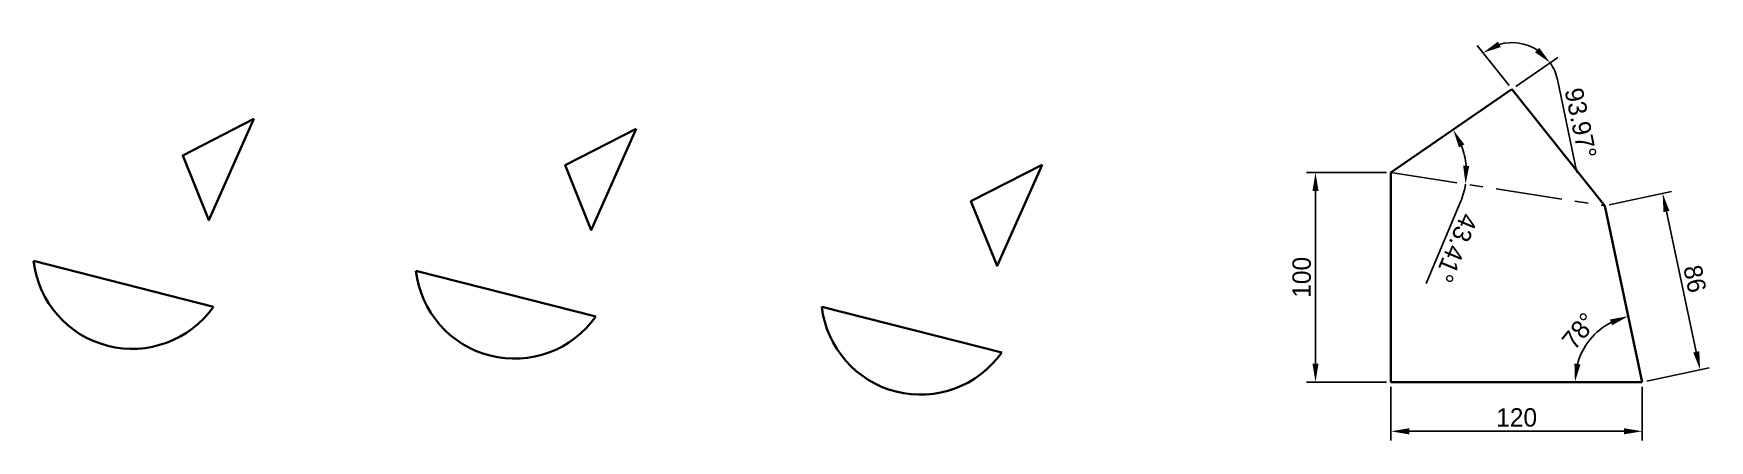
# Model space of a CAD drawing. Header units: millimetres. Extents: x 435 to 1235, y 85 to 279.
import ezdxf

# ---------------------------------------------------------------- set-up
doc = ezdxf.new("R2010")
doc.units = ezdxf.units.MM
doc.linetypes.add('CENTER', pattern=[50.8, 31.75, -6.35, 6.35, -6.35])
doc.dimstyles.new('ISO-25', dxfattribs={"dimscale": 3.5, "dimtxt": 2.5, "dimasz": 2.5, "dimexe": 1.25, "dimexo": 0.625, "dimtad": 1, "dimdsep": 46, "dimtxsty": 'Standard', "dimcen": 2.5, "dimadec": 0, "dimazin": 0, "dimtfac": 1, "dimtmove": 0, "dimatfit": 3, "dimfxl": 0, "dimarcsym": 0})

# ---------------------------------------------------------------- blocks, each defined once
blk = doc.blocks.new('*D30')
at = {"color": 0, "lineweight": -2, "transparency": 16777216}
for p, q in [((1080.66, 212.66), (1042.43, 212.66)), ((1046.81, 203.91), (1046.81, 121.41)), ((1080.66, 112.66), (1042.43, 112.66))]:
    blk.add_line(p, q, dxfattribs=at)
at = {"color": 0, "transparency": 16777216}
for points in [[(1045.35, 203.91), (1048.26, 203.91), (1046.81, 212.66)], [(1045.35, 121.41), (1048.26, 121.41), (1046.81, 112.66)]]:
    blk.add_solid(points, dxfattribs=at)
at = {"layer": 'Defpoints', "color": 0, "transparency": 16777216}
for p in [(1082.84, 212.66), (1046.81, 112.66), (1082.84, 112.66)]:
    blk.add_point(p, dxfattribs=at)
at = {"color": 0, "transparency": 16777216, "insert": (1040.24, 162.66), "char_height": 8.75, "attachment_point": 5, "rotation": 90}
blk.add_mtext('100', dxfattribs=at)
blk = doc.blocks.new('*D31')
at = {"color": 0, "lineweight": -2, "transparency": 16777216}
for p, q in [((1082.84, 110.47), (1082.84, 84.81)), ((1202.84, 110.47), (1202.84, 84.81)), ((1091.59, 89.18), (1194.09, 89.18))]:
    blk.add_line(p, q, dxfattribs=at)
at = {"color": 0, "transparency": 16777216}
for points in [[(1091.59, 90.64), (1091.59, 87.72), (1082.84, 89.18)], [(1194.09, 90.64), (1194.09, 87.72), (1202.84, 89.18)]]:
    blk.add_solid(points, dxfattribs=at)
at = {"layer": 'Defpoints', "color": 0, "transparency": 16777216}
for p in [(1082.84, 112.66), (1202.84, 112.66), (1202.84, 89.18)]:
    blk.add_point(p, dxfattribs=at)
at = {"color": 0, "transparency": 16777216, "insert": (1142.84, 95.75), "char_height": 8.75, "attachment_point": 5}
blk.add_mtext('120', dxfattribs=at)
blk = doc.blocks.new('*D32')
at = {"color": 0, "lineweight": -2, "transparency": 16777216}
for p, q in [((1187.1, 197.24), (1216.85, 203.56)), ((1228.63, 127.09), (1214.39, 194.09)), ((1204.98, 113.12), (1234.73, 119.44))]:
    blk.add_line(p, q, dxfattribs=at)
at = {"color": 0, "transparency": 16777216}
for points in [[(1215.81, 194.39), (1212.96, 193.79), (1212.57, 202.65)], [(1230.06, 127.39), (1227.2, 126.78), (1230.45, 118.53)]]:
    blk.add_solid(points, dxfattribs=at)
at = {"layer": 'Defpoints', "color": 0, "transparency": 16777216}
for p in [(1212.57, 202.65), (1184.96, 196.78), (1202.84, 112.66)]:
    blk.add_point(p, dxfattribs=at)
at = {"color": 0, "transparency": 16777216, "insert": (1227.93, 161.95), "char_height": 8.75, "attachment_point": 5, "rotation": 282}
blk.add_mtext('86', dxfattribs=at)
blk = doc.blocks.new('*D33')
at = {"color": 0, "lineweight": -2, "transparency": 16777216}
blk.add_arc((1202.84, 112.66), 32.16, 117.63914, 164.36086, dxfattribs=at)
at = {"color": 0, "transparency": 16777216}
for points in [[(1187.43, 142.52), (1188.42, 139.78), (1196.16, 144.11)], [(1173.32, 121.13), (1170.43, 121.53), (1170.69, 112.66)]]:
    blk.add_solid(points, dxfattribs=at)
at = {"layer": 'Defpoints', "color": 0, "transparency": 16777216}
for p in [(1184.96, 196.78), (1183.05, 138), (1082.84, 112.66), (1202.84, 112.66), (1202.84, 112.66)]:
    blk.add_point(p, dxfattribs=at)
at = {"color": 0, "transparency": 16777216, "insert": (1172.75, 137.03), "char_height": 8.75, "attachment_point": 5, "rotation": 51}
blk.add_mtext('78\\M+5A1E3', dxfattribs=at)
blk = doc.blocks.new('*D34')
at = {"color": 0, "lineweight": -2, "transparency": 16777216}
for p, q in [((1139.25, 254.18), (1124.07, 273.24)), ((1142.42, 253.71), (1162.49, 267.54)), ((1162.33, 257.01), (1171.59, 212.76))]:
    blk.add_line(p, q, dxfattribs=at)
for start, end in [(57.31407, 105.7901), (11.8224, 34.56823)]:
    blk.add_arc((1140.61, 252.47), 22.19, start, end, dxfattribs=at)
at = {"color": 0, "transparency": 16777216}
for points in [[(1135.24, 272.52), (1133.91, 275.11), (1126.79, 269.82)], [(1153.61, 272.19), (1151.58, 270.09), (1158.88, 265.05)]]:
    blk.add_solid(points, dxfattribs=at)
at = {"layer": 'Defpoints', "color": 0, "transparency": 16777216}
for p in [(1137.83, 274.48), (1140.61, 252.47), (1140.61, 252.47), (1082.84, 212.66), (1184.96, 196.78)]:
    blk.add_point(p, dxfattribs=at)
at = {"color": 0, "transparency": 16777216, "insert": (1173.38, 236.23), "char_height": 8.75, "attachment_point": 5, "rotation": 281.8224}
blk.add_mtext('93.97\\M+5A1E3', dxfattribs=at)
blk = doc.blocks.new('*D35')
at = {"color": 0, "lineweight": -2, "transparency": 16777216}
blk.add_line((1116.09, 198.7), (1099.72, 159.71), dxfattribs=at)
for start, end in [(5.10016, 20.62952), (337.22274, 351.16145)]:
    blk.add_arc((1082.84, 212.66), 36.06, start, end, dxfattribs=at)
at = {"color": 0, "transparency": 16777216}
for points in [[(1115.3, 224.69), (1117.88, 226.04), (1112.54, 233.12)], [(1120.22, 215.82), (1117.3, 215.91), (1118.47, 207.12)]]:
    blk.add_solid(points, dxfattribs=at)
at = {"layer": 'Defpoints', "color": 0, "transparency": 16777216}
for p in [(1140.61, 252.47), (1116.71, 225.05), (1082.84, 212.66), (1082.84, 212.66), (1184.96, 196.78)]:
    blk.add_point(p, dxfattribs=at)
at = {"color": 0, "transparency": 16777216, "insert": (1113.95, 176.66), "char_height": 8.75, "attachment_point": 5, "rotation": 247.22274}
blk.add_mtext('43.41\\M+5A1E3', dxfattribs=at)

msp = doc.modelspace()

# ---------------------------------------------------------------- linework, layer by layer
at = {"color": 7, "lineweight": 30}
for p, q in [((1082.845, 212.66), (1140.614, 252.465)), ((1140.614, 252.465), (1184.964, 196.781)), ((1082.845, 212.66), (1082.845, 112.66)), ((1202.845, 112.66), (1184.964, 196.781)), ((1082.845, 112.66), (1202.845, 112.66))]:
    msp.add_line(p, q, dxfattribs=at)
at = {"color": 1, "linetype": 'CENTER'}
msp.add_line((1082.845, 212.66), (1184.964, 196.781), dxfattribs=at)
at = {"lineweight": 30}
for p, q in [((434.687, 170.465), (520.593, 148.636)), ((617.245, 165.792), (703.15, 143.963)), ((811.069, 148.618), (896.974, 126.788))]:
    msp.add_line(p, q, dxfattribs=at)
at = {"color": 6, "lineweight": 30}
for points in [[(539.858, 238.253), (505.922, 220.811), (518.398, 189.915), (539.858, 238.253)], [(722.415, 233.579), (688.479, 216.138), (700.955, 185.242), (722.415, 233.579)], [(916.239, 216.405), (882.303, 198.964), (894.779, 168.068), (916.239, 216.405)]]:
    msp.add_lwpolyline(points, dxfattribs=at)
at = {"lineweight": 30}
for centre in [(481.812, 175.967), (664.369, 171.294), (858.193, 154.119)]:
    msp.add_arc(centre, 47.444, 186.65929, 324.825723, dxfattribs=at)

# ---------------------------------------------------------------- dimensions: what is measured, and where the dimension line sits
at = {"color": 3}
for base, line1, line2, picture, middle in [((1137.828, 274.476), ((1140.614, 252.465), (1184.964, 196.781)), ((1082.845, 212.66), (1140.614, 252.465)), '*D34', (1173.384, 236.231)), ((1116.705, 225.051), ((1082.845, 212.66), (1140.614, 252.465)), ((1082.845, 212.66), (1184.964, 196.781)), '*D35', (1113.953, 176.664))]:
    dim = msp.add_angular_dim_2l(base=base, line1=line1, line2=line2, dimstyle='ISO-25', override={"dimadec": 2}, dxfattribs=at)
    dim.commit()
    dim.dimension.update_dxf_attribs({"geometry": picture, "text_midpoint": middle})
dim = msp.add_linear_dim(base=(1046.806, 112.66), p1=(1082.845, 212.66), p2=(1082.845, 112.66), angle=90, dimstyle='ISO-25', override={"dimadec": 2}, dxfattribs=at)
dim.commit()
dim.dimension.update_dxf_attribs({"geometry": '*D30', "text_midpoint": (1040.243, 162.66)})
dim = msp.add_aligned_dim(p1=(1202.845, 112.66), p2=(1184.964, 196.781), distance=-28.221, dimstyle='ISO-25', override={"dimadec": 2}, dxfattribs=at)
dim.commit()
dim.dimension.update_dxf_attribs({"geometry": '*D32', "text_midpoint": (1227.928, 161.953)})
dim = msp.add_angular_dim_2l(base=(1183.047, 138), line1=((1082.845, 112.66), (1202.845, 112.66)), line2=((1202.845, 112.66), (1184.964, 196.781)), dimstyle='ISO-25', dxfattribs=at)
dim.commit()
dim.dimension.update_dxf_attribs({"geometry": '*D33', "text_midpoint": (1172.755, 137.027)})
dim = msp.add_linear_dim(base=(1202.845, 89.183), p1=(1082.845, 112.66), p2=(1202.845, 112.66), dimstyle='ISO-25', override={"dimadec": 2}, dxfattribs=at)
dim.commit()
dim.dimension.update_dxf_attribs({"geometry": '*D31', "text_midpoint": (1142.845, 95.745)})

doc.saveas('drawing.dxf')
